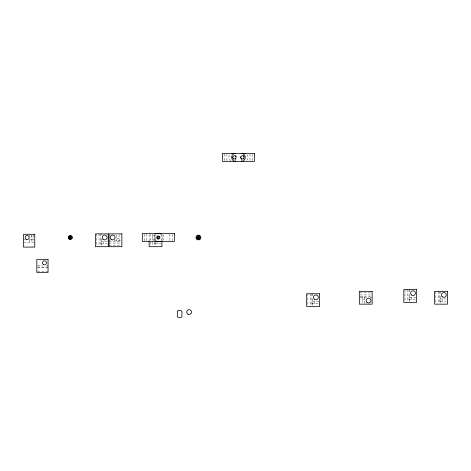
<?xml version="1.0" encoding="UTF-8"?>
<svg xmlns="http://www.w3.org/2000/svg" width="471" height="471" viewBox="0 0 471 471"><rect width="100%" height="100%" fill="white"/><g stroke="black" fill="none" stroke-linecap="round" stroke-linejoin="round"><path stroke-width="0.35" stroke-dasharray="2.35 1.77" d="M116.667 238.685L119.069 238.685M23.55 239.892L25.652 239.892M29.161 239.892L34.065 239.892M109.054 240.693L110.479 240.693M114.041 240.693L121.159 240.693M106.882 241.493L101.041 241.493L101.041 243.896L106.882 243.896M109.054 241.493L121.159 241.493M23.55 242.294L34.065 242.294M109.054 243.095L121.159 243.095M161.247 243.896L154.724 243.896L154.724 242.695M109.054 245.497L121.159 245.497M37.521 265.356L42.431 265.356M46.635 265.356L48.042 265.356M37.521 267.039L48.042 267.039M37.521 267.198L48.042 267.198M37.521 271.208L48.042 271.208M360.032 292.544L372.143 292.544M360.032 294.946L372.143 294.946M360.032 296.553L372.143 296.553M415.952 297.172L409.423 297.172L409.423 299.574L415.952 299.574M360.032 297.354L366.444 297.354M370.006 297.354L372.143 297.354M446.078 298.955L440.238 298.955L440.238 301.358L446.078 301.358M362.128 299.356L364.53 299.356M318.808 301.369L312.285 301.369L312.285 303.771L318.808 303.771M442.64 298.955L442.64 301.358M440.638 291.343L440.638 293.48M440.638 296.33L440.638 303.448M439.837 291.343L439.837 303.448M438.236 291.343L438.236 303.448M435.834 291.343L435.834 303.448M411.831 297.172L411.831 299.574M409.829 289.559L409.829 291.696M409.829 295.258L409.829 301.664M409.022 289.559L409.022 301.664M407.421 289.559L407.421 301.664M405.019 289.559L405.019 301.664M364.53 303.477L364.53 296.954L362.128 296.954L362.128 303.477M314.687 301.369L314.687 303.771M312.685 293.757L312.685 295.894M312.685 298.744L312.685 305.867M311.884 293.757L311.884 305.867M310.283 293.757L310.283 305.867M307.881 293.757L307.881 305.867M252.55 154.088L252.55 161.37M249.989 154.088L249.989 161.37M241.252 158.945L241.252 160.764M235.647 158.945L235.647 160.764M226.91 154.088L226.91 161.37M224.349 154.088L224.349 161.37M172.427 234.211L172.427 241.493M169.866 234.211L169.866 241.493M161.936 234.593L161.936 241.005M157.126 242.695L157.126 243.896M155.124 233.881L155.124 245.986M154.323 233.881L154.323 245.986M152.722 233.881L152.722 245.986M150.314 233.881L150.314 245.986M149.113 234.593L149.113 241.005M146.793 234.211L146.793 241.493M144.226 234.211L144.226 241.493M119.069 234.599L119.069 241.093L116.667 241.093L116.667 234.599M103.443 241.493L103.443 243.896M101.442 233.881L101.442 235.306M101.442 238.868L101.442 245.986M100.641 233.881L100.641 245.986M99.04 233.881L99.04 245.986M96.637 233.881L96.637 245.986M33.565 234.97L33.565 239.091L31.163 239.091L31.163 234.97M31.963 235L31.963 241.493L29.561 241.493L29.561 239.327M29.561 235L29.561 236.442M156.007 238.108A2.402 2.402 0 0 1 156.007 236.866M230.837 160.835A4.003 4.003 0 0 1 230.007 154.535M246.892 154.535A4.003 4.003 0 0 1 246.062 160.835M160.334 234.016A4.003 4.003 0 0 1 160.334 240.958M156.325 240.958A4.003 4.003 0 0 1 156.325 234.016M154.724 240.958A4.003 4.003 0 0 1 153.893 234.652M162.766 234.652A4.003 4.003 0 0 1 161.936 240.958"/><path stroke-width="0.71" d="M161.936 241.493L161.936 246.698L149.113 246.698L149.113 241.717M200.122 238.485A2.002 2.002 0 0 1 199.392 239.221M196.654 238.485A2.002 2.002 0 0 1 196.454 238.002M198.909 235.553A2.002 2.002 0 0 1 199.392 235.753M71.704 236.683A1.601 1.601 0 0 1 71.863 237.902M70.732 239.032A1.601 1.601 0 0 1 68.766 237.902M68.931 236.683A1.601 1.601 0 0 1 69.514 236.101M70.732 235.936A1.601 1.601 0 0 1 71.451 236.354M69.596 238.732A1.442 1.442 0 0 1 69.296 238.509M231.803 153.499A4.003 4.003 0 0 1 232.839 153.358M241.252 153.358A4.003 4.003 0 0 1 245.261 157.367A4.003 4.003 0 0 1 241.252 161.37M243.872 158.78A2.002 2.002 0 0 1 243.454 159.098M241.452 159.098A2.002 2.002 0 0 1 241.04 158.78M240.522 157.885A2.002 2.002 0 0 1 240.522 156.849M243.454 155.63A2.002 2.002 0 0 1 244.19 156.366M235.647 161.37A4.003 4.003 0 0 1 231.638 157.367A4.003 4.003 0 0 1 235.647 153.358M244.055 153.358A4.003 4.003 0 0 1 245.097 153.499M235.859 158.78A2.002 2.002 0 0 1 235.447 159.098M233.439 159.098A2.002 2.002 0 0 1 233.027 158.78M232.509 157.885A2.002 2.002 0 0 1 232.509 156.849M235.447 155.63A2.002 2.002 0 0 1 236.177 156.366M159.363 241.358A4.003 4.003 0 0 1 157.29 241.358M157.29 233.616A4.003 4.003 0 0 1 159.363 233.616M156.725 241.493A4.003 4.003 0 0 1 155.689 241.358M155.689 233.616A4.003 4.003 0 0 1 156.725 233.481M160.97 241.358A4.003 4.003 0 0 1 159.928 241.493M159.928 233.481A4.003 4.003 0 0 1 160.97 233.616M70.091 237.425L70.538 237.543L70.091 237.425M198.167 237.425L198.609 237.543L198.167 237.425M177.897 310.913L177.479 311.231L177.479 316.842L177.897 317.16A3.603 3.603 0 0 0 181.5 317.16L181.918 316.842L181.918 311.231L181.5 310.913A3.603 3.603 0 0 0 177.897 310.913M254.475 153.358L222.424 153.358L222.424 161.37L254.475 161.37L254.475 153.358M174.352 233.481L142.307 233.481L142.307 241.493L174.352 241.493L174.352 233.481M108.253 233.881L95.436 233.881L95.436 246.698L108.253 246.698L108.253 233.881M121.871 233.881L109.054 233.881L109.054 246.698L121.871 246.698L121.871 233.881M34.766 234.281L23.55 234.281L23.55 247.098L34.766 247.098L34.766 234.281M48.042 259.592L36.82 259.592L36.82 272.409L48.042 272.409L48.042 259.592M416.635 289.559L403.818 289.559L403.818 302.376L416.635 302.376L416.635 289.559M372.143 291.343L359.32 291.343L359.32 304.16L372.143 304.16L372.143 291.343M447.45 291.343L434.633 291.343L434.633 304.16L447.45 304.16L447.45 291.343M319.497 293.757L306.674 293.757L306.674 306.574L319.497 306.574L319.497 293.757M187.947 314.139A2.402 2.402 0 0 0 191.556 312.055A2.402 2.402 0 0 0 187.947 309.977A2.402 2.402 0 0 0 187.947 314.139M442.145 296.648A2.402 2.402 0 0 0 446.167 295.57A2.402 2.402 0 0 0 443.223 292.626A2.402 2.402 0 0 0 442.145 296.648M411.33 294.864A2.402 2.402 0 0 0 415.351 293.786A2.402 2.402 0 0 0 412.408 290.842A2.402 2.402 0 0 0 411.33 294.864M366.838 302.258A2.402 2.402 0 0 0 370.86 301.181A2.402 2.402 0 0 0 367.916 298.237A2.402 2.402 0 0 0 366.838 302.258M314.192 299.061A2.402 2.402 0 0 0 318.213 297.984A2.402 2.402 0 0 0 315.27 295.04A2.402 2.402 0 0 0 314.192 299.061M102.949 239.186A2.402 2.402 0 0 0 106.97 238.108A2.402 2.402 0 0 0 104.026 235.164A2.402 2.402 0 0 0 102.949 239.186M43.432 264.531A2.002 2.002 0 0 0 46.435 262.794A2.002 2.002 0 0 0 43.432 261.058A2.002 2.002 0 0 0 43.432 264.531M26.152 239.221A2.002 2.002 0 0 0 29.161 237.484A2.002 2.002 0 0 0 26.152 235.753A2.002 2.002 0 0 0 26.152 239.221M111.456 239.568A2.402 2.402 0 0 0 115.065 237.484A2.402 2.402 0 0 0 111.456 235.406A2.402 2.402 0 0 0 111.456 239.568M197.184 239.568A2.402 2.402 0 0 0 200.793 237.484A2.402 2.402 0 0 0 197.184 235.406A2.402 2.402 0 0 0 197.184 239.568M197.991 238.179A0.801 0.801 0 0 0 199.192 237.484A0.801 0.801 0 0 0 197.991 236.789A0.801 0.801 0 0 0 197.991 238.179M197.59 238.874A1.601 1.601 0 0 0 199.992 237.484A1.601 1.601 0 0 0 197.59 236.101A1.601 1.601 0 0 0 197.59 238.874M69.314 239.221A2.002 2.002 0 0 0 72.322 237.484A2.002 2.002 0 0 0 69.314 235.753A2.002 2.002 0 0 0 69.314 239.221M69.714 238.526A1.201 1.201 0 0 0 71.515 237.484A1.201 1.201 0 0 0 69.714 236.448A1.201 1.201 0 0 0 69.714 238.526M69.914 238.179A0.801 0.801 0 0 0 71.115 237.484A0.801 0.801 0 0 0 69.914 236.789A0.801 0.801 0 0 0 69.914 238.179M157.926 238.179A0.801 0.801 0 0 0 159.127 237.484A0.801 0.801 0 0 0 157.926 236.789A0.801 0.801 0 0 0 157.926 238.179M157.526 238.874A1.601 1.601 0 0 0 159.928 237.484A1.601 1.601 0 0 0 157.526 236.101A1.601 1.601 0 0 0 157.526 238.874M241.652 158.751A1.601 1.601 0 0 0 244.055 157.367A1.601 1.601 0 0 0 241.652 155.978A1.601 1.601 0 0 0 241.652 158.751M233.31 158.497A1.601 1.601 0 0 0 235.989 157.779A1.601 1.601 0 0 0 234.028 155.819A1.601 1.601 0 0 0 233.31 158.497"/></g></svg>
